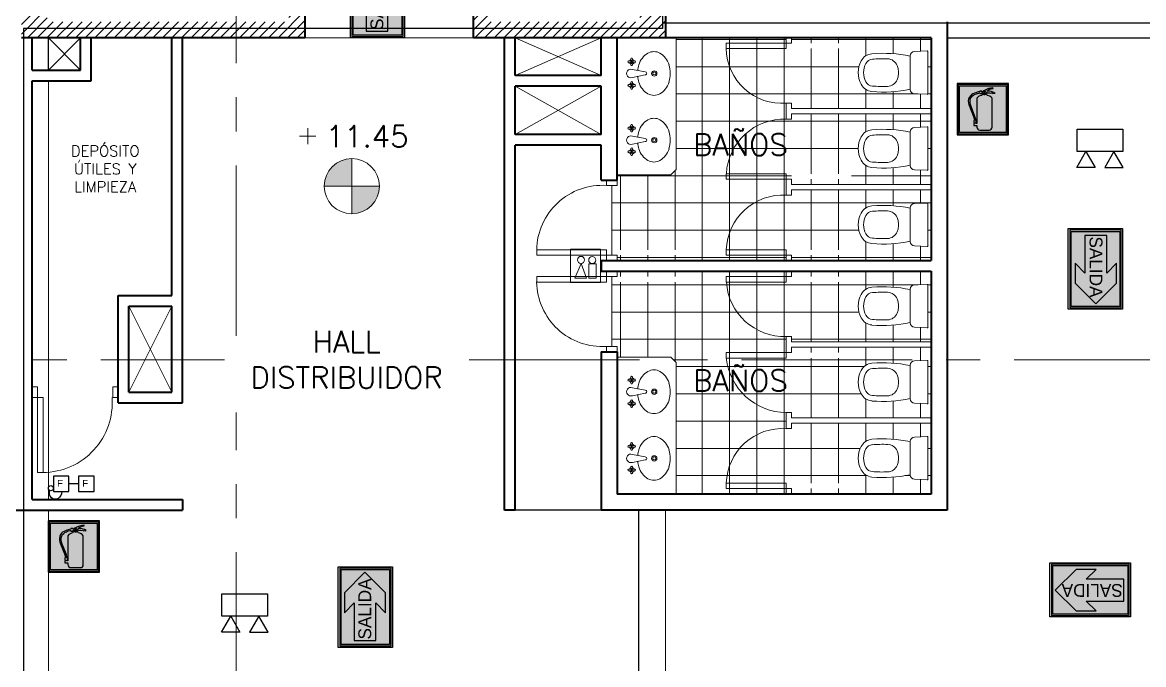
# Model space of a CAD drawing. Extents: x 1009 to 1343, y -172900 to 201.
# Drawn here: x 1215.04 to 1225.48, y 130.3 to 136.29 of the extents above; entities that cross this region are included whole.
import ezdxf

# ---------------------------------------------------------------- set-up
doc = ezdxf.new("R2010")
doc.units = 0
doc.header["$LTSCALE"] = 0.5
doc.linetypes.add('CENTER', pattern=[50.8, 31.75, -6.35, 6.35, -6.35])
doc.linetypes.add('TRAZOS2', pattern=[0.375, 0.25, -0.125])
doc.layers.get('0').update_dxf_attribs({"linetype": 'CONTINUOUS'})
for name, color, linetype in [('1-ALARMA', 1, 'CONTINUOUS'), ('BRIGADAS', 8, 'TRAZOS2'), ('Cableado', 100, 'CONTINUOUS'), ('Electricidad', 50, 'CONTINUOUS'), ('GCI-LUZ DE EMERG.LUZ ESTROBOSCOPICA', 12, 'CONTINUOUS'), ('MARCO_FONDO_NEGRO', 7, 'CONTINUOUS'), ('SEÑAL_FONDO_FIGURAS', 254, 'CONTINUOUS'), ('SEÑAL_FONDO_NEGRO', 7, 'CONTINUOUS'), ('SEÑAL_FONDO_ROJO', 242, 'CONTINUOUS'), ('SEÑAL_FONDO_VERDE', 86, 'CONTINUOUS')]:
    doc.layers.add(name, color=color, linetype=linetype)
for name, color, linetype, lineweight in [('Carpintería', 55, 'CONTINUOUS', 20), ('Detalles .05', 243, 'CONTINUOUS', 5), ('Detalles 01', 8, 'CONTINUOUS', 9), ('Equipamiento fijo', 31, 'CONTINUOUS', 13), ('Equipamiento movil', 33, 'CONTINUOUS', 9), ('EQUIPO DE EMERGENCIA', 200, 'CONTINUOUS', 30), ('Muros corte', 7, 'CONTINUOUS', 40), ('Muros vista', 253, 'CONTINUOUS', 25), ('Punta 01', 6, 'CONTINUOUS', 9), ('Punta 015', 64, 'CONTINUOUS', 13), ('Punta 02', 11, 'CONTINUOUS', 20), ('Sist. contra incendio', 1, 'CONTINUOUS', 18), ('Tratamiento pisos', 251, 'CONTINUOUS', 9), ('Vidrios', 147, 'CONTINUOUS', 13)]:
    doc.layers.add(name, color=color, linetype=linetype, lineweight=lineweight)
doc.styles.add('franklin gothic medium', font='framd.ttf')
doc.styles.add('ROMANS', font='arial.ttf', dxfattribs={"oblique": 1, "height": 0.075})
doc.styles.add('Texto 1 mm', font='simplex.shx', dxfattribs={"height": 0.1})
doc.styles.add('Texto 2 mm', font='simplex.shx', dxfattribs={"height": 0.2})
pattern_1 = [(0, (110.88303, 12.93928), (0, 0.254), []), (90, (110.88303, 12.93928), (-0.254, 2e-17), [])]

# ---------------------------------------------------------------- blocks, each defined once
blk = doc.blocks.new('inodoro')
at = {"layer": 'Equipamiento fijo'}
for p, q in [((-0.197, 0.127), (-0.202, 0.008)), ((-0.157, 0.165), (0.157, 0.165)), ((0.197, 0.127), (0.202, 0.008)), ((0.194, 0), (-0.194, 0))]:
    blk.add_line(p, q, dxfattribs=at)
for centre, radius, start, end in [((0, 0.415), 0.235, 90, 117.5857), ((0, 0.415), 0.235, 62.4143, 90), ((-0.051, 0.512), 0.125, 117.5857, 175.5072), ((-0.051, 0.512), 0.075, 117.5857, 175.5072), ((0, 0.415), 0.185, 90, 117.5857), ((0, 0.415), 0.185, 62.4143, 90), ((0.051, 0.512), 0.075, 4.4928, 62.4143), ((0.051, 0.512), 0.125, 4.4928, 62.4143), ((1.09, 0.422), 1.27, 175.4777, 191.6858), ((1.095, 0.422), 1.224, 175.5072, 182.1425), ((-1.095, 0.422), 1.224, 357.8575, 4.4928), ((-1.024, 0.418), 1.205, 347.8749, 4.9616), ((-0.028, 0.381), 0.101, 182.7072, 247.2321), ((0.028, 0.381), 0.101, 292.7679, 357.2928), ((-0.014, 0.396), 0.12, 243.7978, 262.0389), ((0, 0.483), 0.208, 261.594, 278.406), ((0.014, 0.396), 0.12, 277.9611, 296.2022), ((-0.157, 0.125), 0.04, 90, 177.3974), ((0.157, 0.125), 0.04, 2.6026, 90), ((-0.194, 0.008), 0.00803, 177.6578, 269.7397), ((0.195, 0.007), 0.00742, 265.6488, 0.2402), ((0.194, 0.008), 0.008, 355.889, 2.6026)]:
    blk.add_arc(centre, radius, start, end, dxfattribs=at)
blk = doc.blocks.new('Lavamanos')
at = {"layer": 'Equipamiento movil'}
for p, q in [((-0.015, -0.037), (-0.038, -0.156)), ((0.013, -0.037), (0.036, -0.156)), ((-0.118, -0.158), (-0.138, -0.154)), ((-0.118, -0.167), (-0.138, -0.171)), ((-0.114, -0.154), (-0.118, -0.133)), ((-0.114, -0.171), (-0.118, -0.192)), ((-0.105, -0.154), (-0.101, -0.133)), ((-0.105, -0.171), (-0.101, -0.192)), ((-0.101, -0.158), (-0.08, -0.154)), ((-0.101, -0.167), (-0.08, -0.171)), ((0.102, -0.158), (0.081, -0.154)), ((0.102, -0.167), (0.081, -0.171)), ((0.106, -0.154), (0.102, -0.133)), ((0.106, -0.171), (0.102, -0.192)), ((0.115, -0.154), (0.119, -0.133)), ((0.115, -0.171), (0.119, -0.192)), ((0.119, -0.158), (0.14, -0.154)), ((0.119, -0.167), (0.14, -0.171))]:
    blk.add_line(p, q, dxfattribs=at)
for centre, radius in [((-0.001, 0.048), 0.0249), ((-0.001, 0.048), 0.014), ((-0.109, -0.162), 0.00541), ((0.11, -0.162), 0.00541)]:
    blk.add_circle(centre, radius, dxfattribs=at)
for centre, radius, start, end in [((-0.047, 0.021), 0.164, 126.7285, 150.9639), ((-0.019, -0.016), 0.211, 107.1746, 126.7285), ((-0.001, -0.075), 0.272, 90, 107.1746), ((-0.001, -0.075), 0.272, 72.8254, 90), ((0.017, -0.016), 0.211, 53.2715, 72.8254), ((0.045, 0.021), 0.164, 29.0361, 53.2715), ((-0.09, 0.045), 0.115, 150.9639, 180), ((-0.09, 0.045), 0.115, 180, 209.0361), ((0.088, 0.045), 0.115, 0, 29.0361), ((0.088, 0.045), 0.115, 330.9639, 360), ((-0.047, 0.069), 0.164, 209.0361, 233.2715), ((-0.019, 0.106), 0.211, 233.2715, 252.8254), ((-0.001, 0.165), 0.272, 252.8254, 264.2829), ((-0.001, -0.035), 0.014, 352.3829, 187.2442), ((-0.001, 0.165), 0.272, 275.7171, 287.1746), ((0.017, 0.106), 0.211, 287.1746, 306.7285), ((0.045, 0.069), 0.164, 306.7285, 330.9639), ((-0.136, -0.163), 0.00882, 105.2781, 254.7219), ((-0.109, -0.162), 0.0226, 108.6122, 162.265), ((-0.109, -0.162), 0.0226, 198.6122, 252.265), ((-0.109, -0.136), 0.00882, 15.2781, 164.7219), ((-0.109, -0.162), 0.00976, 119.0054, 153.1041), ((-0.109, -0.162), 0.00976, 209.0054, 243.1041), ((-0.109, -0.189), 0.00882, 195.2781, 344.7219), ((-0.117, -0.163), 0.00254, 349.6493, 12.8593), ((-0.109, -0.155), 0.00254, 259.6493, 282.8593), ((-0.109, -0.17), 0.00254, 79.6493, 102.8593), ((-0.109, -0.162), 0.00976, 29.0054, 63.1041), ((-0.109, -0.162), 0.00976, 299.0054, 333.1041), ((-0.101, -0.162), 0.00254, 169.6493, 192.8593), ((-0.109, -0.162), 0.0226, 18.6122, 72.265), ((-0.109, -0.162), 0.0226, 288.6122, 342.265), ((-0.083, -0.162), 0.00882, 285.2781, 74.7219), ((-0.001, -0.171), 0.0398, 158.1761, 21.8239), ((0.084, -0.162), 0.00882, 105.2781, 254.7219), ((0.11, -0.162), 0.0226, 107.735, 161.3878), ((0.11, -0.162), 0.0226, 197.735, 251.3878), ((0.111, -0.136), 0.00882, 15.2781, 164.7219), ((0.11, -0.162), 0.00976, 116.8959, 150.9946), ((0.11, -0.162), 0.00976, 206.8959, 240.9946), ((0.11, -0.189), 0.00882, 195.2781, 344.7219), ((0.103, -0.162), 0.00254, 347.1407, 10.3507), ((0.111, -0.155), 0.00254, 257.1407, 280.3507), ((0.11, -0.17), 0.00254, 77.1407, 100.3507), ((0.11, -0.162), 0.00976, 26.8959, 60.9946), ((0.11, -0.162), 0.00976, 296.8959, 330.9946), ((0.118, -0.163), 0.00254, 167.1407, 190.3507), ((0.11, -0.162), 0.0226, 287.735, 341.3878), ((0.11, -0.162), 0.0226, 17.735, 71.3878), ((0.137, -0.163), 0.00882, 285.2781, 74.7219)]:
    blk.add_arc(centre, radius, start, end, dxfattribs=at)
blk = doc.blocks.new('A$C4F586106')
at = {"layer": 'SEÑAL_FONDO_FIGURAS'}
h = blk.add_hatch(color=256, dxfattribs=at)
h.paths.add_polyline_path([(1.092, 0.238), (0.029, 0.238), (0.029, 1.85), (1.092, 1.85)])
h.paths.add_polyline_path([(1.063, 1.821), (0.058, 1.821), (0.058, 0.267), (1.063, 0.267)], flags=16)
h.paths.add_polyline_path([(0.807, 1.55), (0.807, 0.438), (0.287, 0.438), (0.287, 1.55)], flags=8)
blk.add_hatch(color=256, dxfattribs=at).paths.add_polyline_path([(0.553, 1.768), (0.126, 1.339), (0.126, 0.925), (0.327, 1.132), (0.327, 0.349), (0.553, 0.349), (0.778, 0.349), (0.778, 1.132), (0.979, 0.925), (0.979, 1.339)])
at = {"layer": 'SEÑAL_FONDO_VERDE'}
h = blk.add_hatch(color=256, dxfattribs=at)
h.paths.add_polyline_path([(0.058, 0.267), (0.058, 1.821), (1.063, 1.821), (1.063, 0.267)])
h.paths.add_polyline_path([(0.327, 0.349), (0.553, 0.349), (0.778, 0.349), (0.778, 1.132), (0.979, 0.925), (0.979, 1.339), (0.553, 1.768), (0.126, 1.339), (0.126, 0.925), (0.327, 1.132)], flags=16)
at = {"layer": 'MARCO_FONDO_NEGRO'}
blk.add_lwpolyline([(1.121, 1.879), (1.121, 0.209), (0, 0.209), (0, 1.879)], close=True, dxfattribs=at)
at = {"layer": 'SEÑAL_FONDO_FIGURAS'}
blk.add_lwpolyline([(1.092, 1.85), (0.029, 1.85), (0.029, 0.238), (1.092, 0.238)], close=True, dxfattribs=at)
at = {"layer": 'SEÑAL_FONDO_NEGRO'}
blk.add_lwpolyline([(1.063, 1.821), (1.063, 0.267), (0.058, 0.267), (0.058, 1.821)], close=True, dxfattribs=at)
at = {"layer": 'SEÑAL_FONDO_VERDE'}
for points in [[(1.063, 1.821), (1.063, 0.267), (0.058, 0.267), (0.058, 1.821)], [(0.553, 0.349), (0.778, 0.349), (0.778, 1.132), (0.979, 0.925), (0.979, 1.339), (0.553, 1.768), (0.126, 1.339), (0.126, 0.925), (0.327, 1.132), (0.327, 0.349)], [(0.553, 0.349), (0.778, 0.349), (0.778, 1.132), (0.979, 0.925), (0.979, 1.339), (0.553, 1.768), (0.126, 1.339), (0.126, 0.925), (0.327, 1.132), (0.327, 0.349)]]:
    blk.add_lwpolyline(points, close=True, dxfattribs=at)
at = {"layer": 'SEÑAL_FONDO_VERDE', "style": 'franklin gothic medium'}
blk.add_text('SALIDA', height=0.2658, rotation=90, dxfattribs=at).set_placement((0.681, 0.372))
blk = doc.blocks.new('A$C04752EFD')
at = {"layer": 'GCI-LUZ DE EMERG.LUZ ESTROBOSCOPICA', "color": 1}
blk.add_lwpolyline([(-0.1774, -0.1729), (-0.1774, 0), (0.1774, 0), (0.1774, -0.1729)], close=True, dxfattribs=at)
at = {"layer": 'GCI-LUZ DE EMERG.LUZ ESTROBOSCOPICA'}
for points in [[(0.1774, -0.1729), (-0.1774, -0.1729), (-0.1774, 0), (0.1774, 0)], [(-0.109, -0.1729), (-0.0376, -0.2965), (-0.1803, -0.2965)], [(0.109, -0.1729), (0.0376, -0.2965), (0.1803, -0.2965)]]:
    blk.add_lwpolyline(points, close=True, dxfattribs=at)
blk = doc.blocks.new('A$C6C4A3897')
at = {"layer": 'SEÑAL_FONDO_FIGURAS'}
h = blk.add_hatch(color=256, dxfattribs=at)
h.paths.add_polyline_path([(2.147, -0.043), (0.043, -0.043), (0.043, -2.139), (2.147, -2.139)])
h.paths.add_polyline_path([(2.093, -2.085), (0.097, -2.085), (0.097, -0.097), (2.093, -0.097)], flags=16)
h.paths.add_polyline_path([(1.494, -1.856, -0.414214), (1.364, -1.986), (0.969, -1.986, -0.414214), (0.839, -1.856), (0.839, -1.789), (0.708, -1.789), (0.708, -1.699), (0.74, -1.699), (0.74, -1.664), (0.711, -1.664), (0.711, -1.576), (0.743, -1.576, 0.083884), (0.693, -1.404), (0.5, -0.898, -0.214308), (0.523, -0.578, -0.167733), (0.738, -0.417, -0.097156), (0.97, -0.351), (0.97, -0.321), (1.058, -0.321), (1.058, -0.351), (1.087, -0.351, -0.303754), (1.167, -0.298, -0.115313), (1.528, -0.185), (1.53, -0.211, 0.177163), (1.266, -0.329, -0.189272), (1.622, -0.41), (1.592, -0.419, 0.309273), (1.561, -0.409), (1.517, -0.422, 0.291679), (1.46, -0.396), (1.418, -0.408, 0.202341), (1.342, -0.393), (1.3, -0.404, 0.390383), (1.254, -0.384, -0.914616), (1.082, -0.399), (1.058, -0.399), (1.058, -0.429), (0.97, -0.429), (0.97, -0.404, 0.074097), (0.777, -0.461, 0.17086), (0.577, -0.631, 0.207162), (0.599, -0.983), (0.763, -1.4, -0.083589), (0.794, -1.576), (0.817, -1.576), (0.817, -1.664), (0.792, -1.664), (0.792, -1.699), (0.839, -1.699), (0.839, -0.631, -0.204768), (1.051, -0.505, 0.117351), (1.082, -0.431, 0.582578), (1.251, -0.433, 0.113638), (1.282, -0.505, -0.204768), (1.494, -0.631)], flags=0)
h.paths.add_polyline_path([(1.184, -0.438), (1.167, -0.358), (1.151, -0.438, -6.735071)], flags=0)
at = {"layer": 'SEÑAL_FONDO_ROJO'}
h = blk.add_hatch(color=256, dxfattribs=at)
h.paths.add_polyline_path([(2.093, -0.097), (0.097, -0.097), (0.097, -2.085), (2.093, -2.085)])
h.paths.add_polyline_path([(1.494, -1.856, -0.414214), (1.364, -1.986), (0.969, -1.986, -0.414214), (0.839, -1.856), (0.839, -1.789), (0.708, -1.789), (0.708, -1.699), (0.74, -1.699), (0.74, -1.664), (0.711, -1.664), (0.711, -1.576), (0.743, -1.576, 0.083884), (0.693, -1.404), (0.5, -0.898, -0.214308), (0.523, -0.578, -0.167733), (0.738, -0.417, -0.097156), (0.97, -0.351), (0.97, -0.321), (1.058, -0.321), (1.058, -0.351), (1.087, -0.351, -0.303754), (1.167, -0.298, -0.115313), (1.528, -0.185), (1.53, -0.211, 0.177163), (1.266, -0.329, -0.189272), (1.622, -0.41), (1.592, -0.419, 0.309273), (1.561, -0.409), (1.517, -0.422, 0.291679), (1.46, -0.396), (1.418, -0.408, 0.202341), (1.342, -0.393), (1.3, -0.404, 0.390383), (1.254, -0.384, -0.914616), (1.082, -0.399), (1.058, -0.399), (1.058, -0.429), (0.97, -0.429), (0.97, -0.404, 0.074097), (0.777, -0.461, 0.17086), (0.577, -0.631, 0.207162), (0.599, -0.983), (0.763, -1.4, -0.083589), (0.794, -1.576), (0.817, -1.576), (0.817, -1.664), (0.792, -1.664), (0.792, -1.699), (0.839, -1.699), (0.839, -0.631, -0.204768), (1.051, -0.505, 0.117351), (1.082, -0.431, 0.582578), (1.251, -0.433, 0.113638), (1.282, -0.505, -0.204768), (1.494, -0.631)], flags=16)
h.paths.add_polyline_path([(1.184, -0.438), (1.167, -0.358), (1.151, -0.438, -6.735071)], flags=0)
at = {"layer": 'MARCO_FONDO_NEGRO'}
for p, q in [((2.191, 0), (0, 0)), ((0, 0), (0, -2.182)), ((2.191, -2.182), (2.191, 0)), ((0, -2.182), (2.191, -2.182))]:
    blk.add_line(p, q, dxfattribs=at)
at = {"layer": 'SEÑAL_FONDO_FIGURAS'}
for points in [[(0.043, -2.139), (2.147, -2.139), (2.147, -0.043), (0.043, -0.043)], [(0.097, -2.085), (0.097, -0.097), (2.093, -0.097), (2.093, -2.085)]]:
    blk.add_lwpolyline(points, close=True, dxfattribs=at)
for points in [[(1.082, -0.431, -0.117351), (1.051, -0.505, 0.204768), (0.839, -0.631), (0.839, -1.699), (0.792, -1.699), (0.792, -1.664), (0.817, -1.664), (0.817, -1.576), (0.794, -1.576, 0.083589), (0.763, -1.4), (0.599, -0.983, -0.207162), (0.577, -0.631, -0.17086), (0.777, -0.461, -0.074097), (0.97, -0.404), (0.97, -0.429), (1.058, -0.429), (1.058, -0.399), (1.082, -0.399, 0.914616), (1.254, -0.384, -0.390383), (1.3, -0.404), (1.342, -0.393, -0.202341), (1.418, -0.408), (1.46, -0.396, -0.291679), (1.517, -0.422), (1.561, -0.409, -0.309273), (1.592, -0.419), (1.622, -0.41, 0.189272), (1.266, -0.329, -0.177163), (1.53, -0.211), (1.528, -0.185, 0.115313), (1.167, -0.298, 0.303754), (1.087, -0.351), (1.058, -0.351), (1.058, -0.321), (0.97, -0.321), (0.97, -0.351, 0.097156), (0.738, -0.417, 0.167733), (0.523, -0.578, 0.214308), (0.5, -0.898), (0.693, -1.404, -0.083884), (0.743, -1.576), (0.711, -1.576), (0.711, -1.664), (0.74, -1.664), (0.74, -1.699), (0.708, -1.699), (0.708, -1.789), (0.839, -1.789), (0.839, -1.856, 0.414214), (0.969, -1.986), (1.364, -1.986, 0.414214), (1.494, -1.856), (1.494, -0.631, 0.204768), (1.282, -0.505, -0.113638), (1.251, -0.433, -0.582578)], [(1.167, -0.358), (1.184, -0.438, 6.735071), (1.151, -0.438)]]:
    blk.add_lwpolyline(points, format="xyb", close=True, dxfattribs=at)

msp = doc.modelspace()

# ---------------------------------------------------------------- hatches: boundary and pattern name
at = {"layer": 'Detalles 01'}
h = msp.add_hatch(dxfattribs=at)
h.set_pattern_fill('ANSI31,_O', color=256, scale=0.02)
h.set_pattern_definition([(45, (-10.71697, 12.939285), (-0.0449012806, 0.0449012806), [])])
h.paths.add_polyline_path([(1218.129, 141.069), (1217.029, 141.069), (1217.029, 140.819), (1218.129, 140.819)])
h.paths.add_polyline_path([(1217.029, 141.069), (1215.269, 141.069), (1215.269, 141.144), (1215.029, 141.144), (1215.029, 136.144), (1217.029, 136.144), (1217.029, 136.294), (1215.269, 136.294), (1215.269, 140.819), (1217.029, 140.819)])
h.paths.add_polyline_path([(1217.669, 140.019), (1217.519, 140.019), (1217.519, 136.294), (1217.029, 136.294), (1217.029, 136.144), (1217.669, 136.144)])
h = msp.add_hatch(dxfattribs=at)
h.set_pattern_fill('ANSI31', color=256, scale=0.02, style=0)
h.set_pattern_definition([(45, (179.88303, 12.939285), (-0.0449012806, 0.0449012806), [])])
h.paths.add_polyline_path([(1221.029, 141.144), (1220.789, 141.144), (1220.789, 141.069), (1218.629, 141.069), (1218.629, 140.819), (1219.239, 140.819), (1219.239, 140.475), (1219.389, 140.475), (1219.389, 140.819), (1220.789, 140.819), (1220.789, 136.294), (1219.389, 136.294), (1219.389, 136.639), (1219.239, 136.639), (1219.239, 136.144), (1221.029, 136.144)])
h.paths.add_polyline_path([(1219.389, 139.675), (1219.239, 139.675), (1219.239, 138.957), (1219.389, 138.957)], flags=17)
at = {"layer": 'Tratamiento pisos'}
h = msp.add_hatch(dxfattribs=at)
h.set_pattern_fill('NET,_O', color=256, scale=0.08)
h.set_pattern_definition(pattern_1)
h.paths.add_polyline_path([(1222.203, 135.386), (1222.154, 135.386), (1222.154, 135.536), (1222.204, 135.536, 0.385126), (1222.762, 136.044), (1222.204, 136.044), (1222.204, 136.094), (1222.154, 136.094), (1222.154, 136.144), (1221.129, 136.144), (1221.129, 134.919), (1221.079, 134.869), (1220.579, 134.869), (1220.579, 134.819), (1220.579, 134.769, -0.389604), (1221.229, 134.169), (1221.229, 134.119), (1220.579, 134.119), (1220.579, 134.069), (1222.154, 134.069), (1222.154, 134.119), (1222.204, 134.119), (1222.204, 134.169), (1222.762, 134.169, 0.385126), (1222.204, 134.678), (1222.154, 134.678), (1222.154, 134.828), (1222.204, 134.828), (1222.204, 134.878), (1222.762, 134.878, 0.385295)])
h.paths.add_polyline_path([(1220.579, 134.769), (1220.529, 134.769), (1220.529, 134.119), (1220.579, 134.119), (1220.579, 134.169), (1221.229, 134.169, 0.389604)])
h.paths.add_polyline_path([(1221.229, 133.869), (1220.579, 133.869), (1220.579, 133.919), (1220.529, 133.919), (1220.529, 133.269), (1220.579, 133.269, 0.389604)])
h.paths.add_polyline_path([(1222.762, 133.869), (1222.204, 133.869), (1222.204, 133.919), (1222.154, 133.919), (1222.154, 133.969), (1220.579, 133.969), (1220.579, 133.919), (1221.229, 133.919), (1221.229, 133.869, -0.389604), (1220.579, 133.269), (1220.579, 133.219), (1220.579, 133.169), (1221.079, 133.169), (1221.104, 133.144), (1222.76, 133.144, 0.00745), (1222.762, 133.161), (1222.204, 133.161), (1222.204, 133.211), (1222.154, 133.211), (1222.154, 133.361), (1222.204, 133.361, 0.385126)])
h.paths.add_polyline_path([(1222.76, 133.144), (1221.104, 133.144), (1221.129, 133.119), (1221.129, 131.894), (1222.154, 131.894), (1222.154, 131.944), (1222.204, 131.944), (1222.204, 131.994), (1222.762, 131.994, 0.385126), (1222.204, 132.503), (1222.154, 132.503), (1222.154, 132.653), (1222.203, 132.653, 0.376763)])
h = msp.add_hatch(dxfattribs=at)
h.set_pattern_fill('NET,_O', color=256, scale=0.08)
h.set_pattern_definition(pattern_1)
h.paths.add_polyline_path([(1223.504, 136.144), (1222.204, 136.144), (1222.204, 136.094), (1222.762, 136.094), (1222.762, 136.044, -0.385126), (1222.204, 135.536), (1222.204, 135.486), (1223.504, 135.486)])
h.paths.add_polyline_path([(1222.85, 135.711, -0.12095), (1222.824, 135.82, -0.12095), (1222.85, 135.929, -0.258252), (1222.951, 135.996, -0.070839), (1223.309, 135.973), (1223.309, 135.977, -0.400971), (1223.347, 136.017), (1223.465, 136.022, -0.430271), (1223.474, 136.014), (1223.474, 135.626, -0.437884), (1223.466, 135.618, -0.029302), (1223.465, 135.618), (1223.347, 135.623, -0.400971), (1223.309, 135.663), (1223.309, 135.667, -0.074693), (1222.951, 135.644, -0.258252)], flags=16)
h.paths.add_polyline_path([(1222.895, 135.734, -0.12095), (1222.874, 135.82, -0.12095), (1222.895, 135.906, -0.258252), (1222.955, 135.946, -0.028516), (1223.095, 135.949, -0.295056), (1223.186, 135.887, -0.07976), (1223.197, 135.85, -0.073488), (1223.197, 135.79, -0.07976), (1223.186, 135.753, -0.295056), (1223.095, 135.691, -0.028516), (1222.955, 135.694, -0.258252)], flags=0)
h = msp.add_hatch(dxfattribs=at)
h.set_pattern_fill('NET,_O', color=256, scale=0.08)
h.set_pattern_definition(pattern_1)
h.paths.add_polyline_path([(1223.504, 135.436), (1222.204, 135.436), (1222.204, 135.386, -0.385126), (1222.762, 134.878), (1222.762, 134.828), (1222.204, 134.828), (1222.204, 134.778), (1223.504, 134.778)])
h.paths.add_polyline_path([(1222.85, 135.221, -0.258252), (1222.951, 135.287, -0.070839), (1223.309, 135.265), (1223.309, 135.268, -0.400971), (1223.347, 135.308), (1223.465, 135.314, -0.430271), (1223.474, 135.306), (1223.474, 134.918, -0.437884), (1223.466, 134.91, -0.029302), (1223.465, 134.91), (1223.347, 134.915, -0.400971), (1223.309, 134.955), (1223.309, 134.958, -0.074693), (1222.951, 134.936, -0.258252), (1222.85, 135.003, -0.12095), (1222.824, 135.112, -0.12095)], flags=16)
h.paths.add_polyline_path([(1222.895, 135.197, -0.258252), (1222.955, 135.238, -0.028516), (1223.095, 135.241, -0.295056), (1223.186, 135.179, -0.07976), (1223.197, 135.142, -0.073488), (1223.197, 135.081, -0.07976), (1223.186, 135.045, -0.295056), (1223.095, 134.983, -0.028516), (1222.955, 134.986, -0.258252), (1222.895, 135.026, -0.12095), (1222.874, 135.112, -0.12095)], flags=0)
h = msp.add_hatch(dxfattribs=at)
h.set_pattern_fill('NET,_O', color=256, scale=0.08)
h.set_pattern_definition(pattern_1)
h.paths.add_polyline_path([(1223.504, 134.728), (1222.204, 134.728), (1222.204, 134.678, -0.385126), (1222.762, 134.169), (1222.762, 134.119), (1222.204, 134.119), (1222.204, 134.069), (1223.504, 134.069)])
h.paths.add_polyline_path([(1222.951, 134.579, -0.070839), (1223.309, 134.557), (1223.309, 134.56, -0.400971), (1223.347, 134.6), (1223.465, 134.605, -0.430271), (1223.474, 134.597), (1223.474, 134.209, -0.437884), (1223.466, 134.201, -0.029302), (1223.465, 134.201), (1223.347, 134.207, -0.400971), (1223.309, 134.247), (1223.309, 134.25, -0.074693), (1222.951, 134.228, -0.258252), (1222.85, 134.294, -0.12095), (1222.824, 134.403, -0.12095), (1222.85, 134.512, -0.258252)], flags=16)
h.paths.add_polyline_path([(1222.955, 134.529, -0.028516), (1223.095, 134.532, -0.295056), (1223.186, 134.47, -0.07976), (1223.197, 134.434, -0.073488), (1223.197, 134.373, -0.07976), (1223.186, 134.336, -0.295056), (1223.095, 134.274, -0.028516), (1222.955, 134.277, -0.258252), (1222.895, 134.317, -0.12095), (1222.874, 134.403, -0.12095), (1222.895, 134.489, -0.258252)], flags=0)
h = msp.add_hatch(dxfattribs=at)
h.set_pattern_fill('NET,_O', color=256, scale=0.08)
h.set_pattern_definition(pattern_1)
h.paths.add_polyline_path([(1223.504, 133.969), (1222.204, 133.969), (1222.204, 133.919), (1222.762, 133.919), (1222.762, 133.869, -0.385126), (1222.204, 133.361), (1222.204, 133.311), (1223.504, 133.311)])
h.paths.add_polyline_path([(1222.951, 133.821, -0.070839), (1223.309, 133.798), (1223.309, 133.802, -0.400971), (1223.347, 133.842), (1223.465, 133.847, -0.430271), (1223.474, 133.839), (1223.474, 133.451, -0.437884), (1223.466, 133.443, -0.029302), (1223.465, 133.443), (1223.347, 133.448, -0.400971), (1223.309, 133.488), (1223.309, 133.492, -0.074693), (1222.951, 133.469, -0.258252), (1222.85, 133.536, -0.12095), (1222.824, 133.645, -0.12095), (1222.85, 133.754, -0.258252)], flags=16)
h.paths.add_polyline_path([(1222.955, 133.771, -0.028516), (1223.095, 133.774, -0.295056), (1223.186, 133.712, -0.07976), (1223.197, 133.675, -0.073488), (1223.197, 133.615, -0.07976), (1223.186, 133.578, -0.295056), (1223.095, 133.516, -0.028516), (1222.955, 133.519, -0.258252), (1222.895, 133.559, -0.12095), (1222.874, 133.645, -0.12095), (1222.895, 133.731, -0.258252)], flags=0)
h = msp.add_hatch(dxfattribs=at)
h.set_pattern_fill('NET,_O', color=256, scale=0.08)
h.set_pattern_definition(pattern_1)
h.paths.add_polyline_path([(1223.504, 133.144), (1222.76, 133.144, -0.376596), (1222.204, 132.653), (1222.204, 132.603), (1223.504, 132.603)])
h.paths.add_polyline_path([(1222.85, 132.828, -0.12095), (1222.824, 132.937, -0.12095), (1222.85, 133.046, -0.258252), (1222.951, 133.112, -0.070839), (1223.309, 133.09), (1223.309, 133.093, -0.400971), (1223.347, 133.133), (1223.465, 133.139, -0.430271), (1223.474, 133.131), (1223.474, 132.743, -0.437884), (1223.466, 132.735, -0.029302), (1223.465, 132.735), (1223.347, 132.74, -0.400971), (1223.309, 132.78), (1223.309, 132.783, -0.074693), (1222.951, 132.761, -0.258252)], flags=16)
h.paths.add_polyline_path([(1222.895, 132.851, -0.12095), (1222.874, 132.937, -0.12095), (1222.895, 133.022, -0.258252), (1222.955, 133.063, -0.028516), (1223.095, 133.066, -0.295056), (1223.186, 133.004, -0.07976), (1223.197, 132.967, -0.073488), (1223.197, 132.906, -0.07976), (1223.186, 132.87, -0.295056), (1223.095, 132.808, -0.028516), (1222.955, 132.811, -0.258252)], flags=0)
h.paths.add_polyline_path([(1223.504, 133.261), (1222.204, 133.261), (1222.204, 133.211), (1222.762, 133.211), (1222.762, 133.161, -0.00745), (1222.76, 133.144), (1223.504, 133.144)])
h = msp.add_hatch(dxfattribs=at)
h.set_pattern_fill('NET,_O', color=256, scale=0.08)
h.set_pattern_definition(pattern_1)
h.paths.add_polyline_path([(1223.504, 132.553), (1222.204, 132.553), (1222.204, 132.503, -0.385126), (1222.762, 131.994), (1222.762, 131.944), (1222.204, 131.944), (1222.204, 131.894), (1223.504, 131.894)])
h.paths.add_polyline_path([(1222.951, 132.404, -0.070839), (1223.309, 132.382), (1223.309, 132.385, -0.400971), (1223.347, 132.425), (1223.465, 132.43, -0.430271), (1223.474, 132.422), (1223.474, 132.034, -0.437884), (1223.466, 132.026, -0.029302), (1223.465, 132.026), (1223.347, 132.032, -0.400971), (1223.309, 132.072), (1223.309, 132.075, -0.074693), (1222.951, 132.053, -0.258252), (1222.85, 132.119, -0.12095), (1222.824, 132.228, -0.12095), (1222.85, 132.337, -0.258252)], flags=16)
h.paths.add_polyline_path([(1222.955, 132.354, -0.028516), (1223.095, 132.357, -0.295056), (1223.186, 132.295, -0.07976), (1223.197, 132.259, -0.073488), (1223.197, 132.198, -0.07976), (1223.186, 132.161, -0.295056), (1223.095, 132.099, -0.028516), (1222.955, 132.102, -0.258252), (1222.895, 132.142, -0.12095), (1222.874, 132.228, -0.12095), (1222.895, 132.314, -0.258252)], flags=0)
at = {"layer": 'Vidrios', "linetype": 'Continuous'}
h = msp.add_hatch(color=256, dxfattribs=at)
h.paths.add_polyline_path([(1218.106, 135.018, 0.414214), (1217.85, 134.762), (1218.106, 134.762)])
h.paths.add_polyline_path([(1218.363, 134.762), (1218.106, 134.762), (1218.106, 134.505, 0.414214)])

# ---------------------------------------------------------------- linework, layer by layer
at = {"layer": '1-ALARMA', "ltscale": 0.2, "flags": 128}
for points in [[(1215.471, 131.917), (1215.471, 132.061), (1215.327, 132.061), (1215.327, 131.917)], [(1215.705, 131.917), (1215.705, 132.061), (1215.561, 132.061), (1215.561, 131.917)]]:
    msp.add_lwpolyline(points, close=True, dxfattribs=at)
at = {"layer": '1-ALARMA', "ltscale": 0.2}
msp.add_lwpolyline([(1215.561, 131.989), (1215.471, 131.989)], dxfattribs=at)
msp.add_circle((1215.303, 131.948), 0.024, dxfattribs=at)
at = {"layer": '1-ALARMA', "ltscale": 0.2, "extrusion": (0, 0, -1)}
msp.add_ellipse((1215.346, 131.908), major_axis=(-0.0187, -0.0615), ratio=0.874536, start_param=4.328992, end_param=7.889592, dxfattribs=at)
at = {"layer": 'Cableado'}
for p, q in [((1221.001, 140.753), (1221.001, 136.281)), ((1221.001, 136.232), (1215.046, 136.23)), ((1215.046, 136.23), (1215.046, 129.744)), ((1231.729, 136.281), (1221.001, 136.281)), ((1221.001, 136.281), (1221.001, 136.232)), ((1221.001, 136.232), (1221.001, 136.232))]:
    msp.add_line(p, q, dxfattribs=at)
at = {"layer": 'Carpintería'}
for p, q in [((1222.154, 136.094), (1222.154, 136.144)), ((1222.204, 136.094), (1222.204, 136.144)), ((1221.595, 136.094), (1222.154, 136.094)), ((1221.595, 136.094), (1221.595, 136.044)), ((1221.595, 136.044), (1222.154, 136.044)), ((1222.204, 136.094), (1222.154, 136.094)), ((1222.154, 136.094), (1222.154, 136.044)), ((1222.204, 135.536), (1222.154, 135.536)), ((1222.154, 135.386), (1222.154, 135.536)), ((1222.204, 135.486), (1222.204, 135.536)), ((1223.504, 135.486), (1222.204, 135.486)), ((1222.204, 135.386), (1222.154, 135.386)), ((1223.504, 135.436), (1222.204, 135.436)), ((1222.204, 135.386), (1222.204, 135.436)), ((1221.595, 134.878), (1222.154, 134.878)), ((1221.595, 134.878), (1221.595, 134.828)), ((1222.154, 134.878), (1222.154, 134.828)), ((1220.479, 134.819), (1220.479, 134.769)), ((1220.479, 134.769), (1220.579, 134.769)), ((1220.579, 134.769), (1220.579, 134.819)), ((1221.595, 134.828), (1222.154, 134.828)), ((1222.154, 134.828), (1222.204, 134.828)), ((1222.154, 134.678), (1222.154, 134.828)), ((1222.204, 134.778), (1222.204, 134.828)), ((1222.204, 134.778), (1223.504, 134.778)), ((1222.154, 134.678), (1222.204, 134.678)), ((1222.204, 134.728), (1223.504, 134.728)), ((1222.204, 134.678), (1222.204, 134.728)), ((1220.479, 134.169), (1219.829, 134.169)), ((1219.829, 134.169), (1219.829, 134.119)), ((1219.829, 134.119), (1220.479, 134.119)), ((1220.479, 134.119), (1220.479, 134.169)), ((1220.479, 134.119), (1220.579, 134.119)), ((1220.479, 134.069), (1220.479, 134.119)), ((1220.579, 134.119), (1220.579, 134.069)), ((1221.595, 134.169), (1222.154, 134.169)), ((1221.595, 134.169), (1221.595, 134.119)), ((1221.595, 134.119), (1222.154, 134.119)), ((1222.154, 134.169), (1222.154, 134.119)), ((1222.154, 134.069), (1222.154, 134.119)), ((1222.154, 134.119), (1222.204, 134.119)), ((1222.204, 134.069), (1222.204, 134.119)), ((1219.829, 133.919), (1220.479, 133.919)), ((1219.829, 133.869), (1219.829, 133.919)), ((1220.479, 133.969), (1220.479, 133.919)), ((1220.479, 133.919), (1220.579, 133.919)), ((1220.479, 133.919), (1220.479, 133.869)), ((1220.579, 133.919), (1220.579, 133.969)), ((1221.595, 133.919), (1222.154, 133.919)), ((1221.595, 133.869), (1221.595, 133.919)), ((1222.154, 133.969), (1222.154, 133.919)), ((1222.154, 133.919), (1222.204, 133.919)), ((1222.154, 133.869), (1222.154, 133.919)), ((1222.204, 133.969), (1222.204, 133.919)), ((1220.479, 133.869), (1219.829, 133.869)), ((1221.595, 133.869), (1222.154, 133.869)), ((1222.154, 133.361), (1222.204, 133.361)), ((1222.154, 133.361), (1222.154, 133.211)), ((1222.204, 133.361), (1222.204, 133.311)), ((1222.204, 133.311), (1223.504, 133.311)), ((1220.479, 133.269), (1220.579, 133.269)), ((1220.479, 133.219), (1220.479, 133.269)), ((1220.579, 133.269), (1220.579, 133.219)), ((1221.595, 133.211), (1222.154, 133.211)), ((1221.595, 133.161), (1221.595, 133.211)), ((1222.154, 133.211), (1222.204, 133.211)), ((1222.154, 133.161), (1222.154, 133.211)), ((1222.204, 133.261), (1223.504, 133.261)), ((1222.204, 133.261), (1222.204, 133.211)), ((1221.595, 133.161), (1222.154, 133.161)), ((1215.179, 132.894), (1215.129, 132.894)), ((1215.179, 132.794), (1215.179, 132.894)), ((1215.879, 132.794), (1215.879, 132.894)), ((1215.879, 132.894), (1215.929, 132.894)), ((1215.179, 132.794), (1215.129, 132.794)), ((1215.229, 132.794), (1215.179, 132.794)), ((1215.179, 132.794), (1215.179, 132.094)), ((1215.229, 132.094), (1215.229, 132.794)), ((1215.879, 132.794), (1215.929, 132.794)), ((1222.204, 132.653), (1222.154, 132.653)), ((1222.154, 132.653), (1222.154, 132.503)), ((1222.204, 132.653), (1222.204, 132.603)), ((1223.504, 132.603), (1222.204, 132.603)), ((1223.504, 132.553), (1222.204, 132.553)), ((1222.204, 132.553), (1222.204, 132.503)), ((1222.204, 132.503), (1222.154, 132.503)), ((1215.179, 132.094), (1215.229, 132.094)), ((1221.595, 131.994), (1222.154, 131.994)), ((1221.595, 131.944), (1221.595, 131.994)), ((1221.595, 131.944), (1222.154, 131.944)), ((1222.154, 131.944), (1222.154, 131.994)), ((1222.204, 131.944), (1222.154, 131.944)), ((1222.154, 131.944), (1222.154, 131.894)), ((1222.204, 131.944), (1222.204, 131.894))]:
    msp.add_line(p, q, dxfattribs=at)
at = {"layer": 'Detalles 01', "linetype": 'CENTER', "ltscale": 0.1}
for p, q in [((1217.029, 133.368), (1217.029, 142.144)), ((1213.227, 133.144), (1216.919, 133.144)), ((1219.198, 133.144), (1229.432, 133.144)), ((1217.029, 122.144), (1217.029, 132.653))]:
    msp.add_line(p, q, dxfattribs=at)
at = {"layer": 'Detalles 01'}
for centre, radius, start, end in [((1222.111, 136.05), 0.516, 180.6451, 274.7225), ((1222.132, 134.849), 0.537, 87.6738, 176.9588), ((1220.439, 134.16), 0.61, 86.2566, 179.1622), ((1222.121, 134.153), 0.526, 86.4698, 178.1626), ((1220.439, 133.879), 0.611, 180.9039, 273.6773), ((1222.137, 133.903), 0.542, 183.5548, 271.8127), ((1222.159, 133.22), 0.567, 185.9477, 269.4197), ((1215.224, 132.744), 0.65, 270.4006, 4.4545), ((1222.118, 131.981), 0.523, 86.0592, 178.5732)]:
    msp.add_arc(centre, radius, start, end, dxfattribs=at)
at = {"layer": 'Electricidad'}
for p, q in [((1219.239, 139.126), (1219.239, 136.144)), ((1223.654, 136.281), (1223.654, 136.144)), ((1219.529, 136.144), (1219.239, 136.144)), ((1219.529, 131.744), (1219.529, 136.144)), ((1223.654, 136.144), (1226.529, 136.144)), ((1220.779, 131.744), (1219.529, 131.744)), ((1220.779, 129.894), (1220.779, 131.744))]:
    msp.add_line(p, q, dxfattribs=at)
at = {"layer": 'Equipamiento fijo'}
for p, q in [((1221.129, 134.919), (1221.129, 136.144)), ((1221.079, 134.869), (1220.579, 134.869)), ((1221.079, 134.869), (1221.129, 134.919)), ((1221.079, 133.169), (1220.579, 133.169)), ((1221.079, 133.169), (1221.129, 133.119)), ((1221.129, 133.119), (1221.129, 131.894))]:
    msp.add_line(p, q, dxfattribs=at)
at = {"layer": 'Muros corte'}
for p, q in [((1221.029, 141.144), (1221.029, 136.144)), ((1217.669, 140.019), (1217.669, 136.144)), ((1219.239, 136.144), (1219.239, 136.639)), ((1223.654, 136.294), (1223.654, 131.744)), ((1217.669, 136.144), (1215.029, 136.144)), ((1215.129, 135.844), (1215.129, 136.144)), ((1215.579, 135.844), (1215.579, 136.144)), ((1215.679, 135.744), (1215.679, 136.144)), ((1216.429, 133.744), (1216.429, 136.144)), ((1216.529, 132.744), (1216.529, 136.144)), ((1223.504, 136.144), (1219.239, 136.144)), ((1219.529, 131.744), (1219.529, 136.144)), ((1219.629, 135.794), (1219.629, 136.144)), ((1220.429, 135.794), (1220.429, 136.144)), ((1220.579, 134.819), (1220.579, 136.144)), ((1223.504, 136.144), (1223.504, 134.069)), ((1215.129, 135.844), (1215.579, 135.844)), ((1220.429, 135.794), (1219.629, 135.794)), ((1215.129, 131.844), (1215.129, 135.744)), ((1215.129, 135.744), (1215.679, 135.744)), ((1220.429, 135.694), (1219.629, 135.694)), ((1219.629, 135.244), (1219.629, 135.694)), ((1220.429, 135.244), (1220.429, 135.694)), ((1220.429, 135.244), (1219.629, 135.244)), ((1219.629, 131.744), (1219.629, 135.144)), ((1220.429, 135.144), (1219.629, 135.144)), ((1220.429, 134.819), (1220.429, 135.144)), ((1220.429, 134.819), (1220.579, 134.819)), ((1220.429, 134.069), (1223.504, 134.069)), ((1220.429, 134.069), (1220.429, 133.969)), ((1220.429, 133.969), (1223.504, 133.969)), ((1223.504, 133.969), (1223.504, 131.894)), ((1215.929, 132.744), (1215.929, 133.744)), ((1215.929, 133.744), (1216.429, 133.744)), ((1216.029, 132.844), (1216.029, 133.644)), ((1216.029, 133.644), (1216.429, 133.644)), ((1216.429, 132.844), (1216.429, 133.644)), ((1220.429, 133.219), (1220.579, 133.219)), ((1220.429, 133.219), (1220.429, 131.744)), ((1220.579, 133.219), (1220.579, 131.894)), ((1216.029, 132.844), (1216.429, 132.844)), ((1215.929, 132.744), (1216.529, 132.744)), ((1215.129, 131.844), (1216.529, 131.844)), ((1216.529, 131.844), (1216.529, 131.744)), ((1223.504, 131.894), (1220.579, 131.894)), ((1213.829, 131.744), (1216.529, 131.744)), ((1219.629, 131.744), (1219.529, 131.744)), ((1223.654, 131.744), (1220.429, 131.744))]:
    msp.add_line(p, q, dxfattribs=at)
at = {"layer": 'Muros vista'}
msp.add_line((1215.279, 135.844), (1215.279, 136.144), dxfattribs=at)
at = {"layer": 'Punta 01'}
for p, q in [((1215.279, 135.844), (1215.579, 136.144)), ((1215.579, 135.844), (1215.279, 136.144)), ((1220.429, 136.144), (1219.629, 135.794)), ((1220.429, 135.794), (1219.629, 136.144)), ((1219.629, 135.244), (1220.429, 135.694)), ((1219.629, 135.694), (1220.429, 135.244)), ((1216.029, 133.644), (1216.429, 132.844)), ((1216.429, 133.644), (1216.029, 132.844))]:
    msp.add_line(p, q, dxfattribs=at)
at = {"layer": 'Punta 01', "linetype": 'Continuous'}
for p, q in [((1217.695, 135.154), (1217.695, 135.304)), ((1217.62, 135.229), (1217.77, 135.229))]:
    msp.add_line(p, q, dxfattribs=at)
at = {"layer": 'Punta 015', "linetype": 'Continuous'}
for p, q in [((1218.106, 135.018), (1218.106, 134.505)), ((1217.85, 134.762), (1218.363, 134.762))]:
    msp.add_line(p, q, dxfattribs=at)
msp.add_circle((1218.106, 134.762), 0.257, dxfattribs=at)
at = {"layer": 'Sist. contra incendio', "color": 2}
for p, q in [((1220.183, 133.906), (1220.242, 134.041)), ((1220.242, 134.041), (1220.293, 133.906)), ((1220.293, 133.906), (1220.183, 133.906))]:
    msp.add_line(p, q, dxfattribs=at)
for points in [[(1220.145, 134.174), (1220.423, 134.174), (1220.423, 133.865), (1220.145, 133.865)], [(1220.313, 134.04), (1220.382, 134.04), (1220.382, 133.905), (1220.313, 133.905)]]:
    msp.add_lwpolyline(points, close=True, dxfattribs=at)
for centre in [(1220.241, 134.075), (1220.346, 134.073)]:
    msp.add_circle(centre, 0.0329, dxfattribs=at)
at = {"layer": 'Tratamiento pisos'}
for p, q in [((1219.239, 136.144), (1217.669, 136.144)), ((1226.129, 136.144), (1223.654, 136.144)), ((1215.279, 131.844), (1215.279, 135.744)), ((1220.529, 134.769), (1220.529, 134.119)), ((1220.529, 133.919), (1220.529, 133.269)), ((1215.279, 130.144), (1215.279, 131.744)), ((1220.779, 130.144), (1220.779, 131.744)), ((1221.029, 130.144), (1221.029, 131.744))]:
    msp.add_line(p, q, dxfattribs=at)

# ---------------------------------------------------------------- block references
at = {"ltscale": 0.25, "xscale": 0.2188867180677789, "yscale": 0.2188867180677789, "zscale": 0.2188867180677789}
for p in [(1223.745, 135.719), (1215.277, 131.643)]:
    msp.add_blockref('A$C6C4A3897', p, dxfattribs=at)
at = {"layer": 'BRIGADAS', "xscale": 0.4499999999998181, "yscale": 0.4499999999998181, "zscale": 0.4499999999998181}
for p in [(1218.093, 136.05), (1217.98, 130.371)]:
    msp.add_blockref('A$C4F586106', p, dxfattribs=at)
for p, rotation in [((1225.286, 134.461), 180), ((1225.456, 130.749), 90)]:
    msp.add_blockref('A$C4F586106', p, dxfattribs=dict(at, rotation=rotation))
at = {"layer": 'Detalles .05', "xscale": -1, "rotation": 89.99999999999409}
for p in [(1223.474, 135.82), (1223.474, 135.112), (1223.474, 134.403), (1223.474, 133.645), (1223.474, 132.937), (1223.474, 132.228)]:
    msp.add_blockref('inodoro', p, dxfattribs=at)
at = {"layer": 'Equipamiento movil'}
for p, rotation in [((1220.876, 135.811), 270), ((1220.876, 132.846), 270.0000000000434)]:
    msp.add_blockref('Lavamanos', p, dxfattribs=dict(at, rotation=rotation))
at = {"layer": 'Equipamiento movil', "xscale": -1}
for p, rotation in [((1220.876, 135.192), 269.9999999999565), ((1220.876, 132.227), 270)]:
    msp.add_blockref('Lavamanos', p, dxfattribs=dict(at, rotation=rotation))
at = {"layer": 'EQUIPO DE EMERGENCIA', "xscale": 1.200000000000045, "yscale": 1.200000000000045, "zscale": 1.200000000000045}
for p in [(1225.076, 135.293), (1217.109, 130.963)]:
    msp.add_blockref('A$C04752EFD', p, dxfattribs=at)

# ---------------------------------------------------------------- texts
at = {"layer": '1-ALARMA', "ltscale": 0.2, "style": 'ROMANS'}
for p in [(1215.36, 131.962), (1215.594, 131.962)]:
    msp.add_text('F', height=0.064, dxfattribs=at).set_placement(p)
at = {"layer": 'Punta 01', "insert": (1215.809, 135.14), "char_height": 0.1, "width": 0.75841, "attachment_point": 2, "style": 'Texto 1 mm'}
msp.add_mtext('DEPÓSITO ÚTILES Y LIMPIEZA', dxfattribs=at)
at = {"layer": 'Punta 015', "linetype": 'Continuous', "insert": (1218.249, 135.226), "char_height": 0.2, "attachment_point": 5, "style": 'Texto 2 mm'}
msp.add_mtext('11.45', dxfattribs=at)
at = {"layer": 'Punta 02', "char_height": 0.2, "style": 'Texto 2 mm'}
for s, insert, width, attachment_point in [('BAÑOS', (1221.285, 135.249), 1.0557, 1), ('HALL\\PDISTRIBUIDOR', (1218.057, 133.413), 2.1374, 2), ('BAÑOS', (1221.285, 133.051), 1.0557, 1)]:
    msp.add_mtext(s, dxfattribs=dict(at, insert=insert, width=width, attachment_point=attachment_point))

doc.saveas('drawing.dxf')
